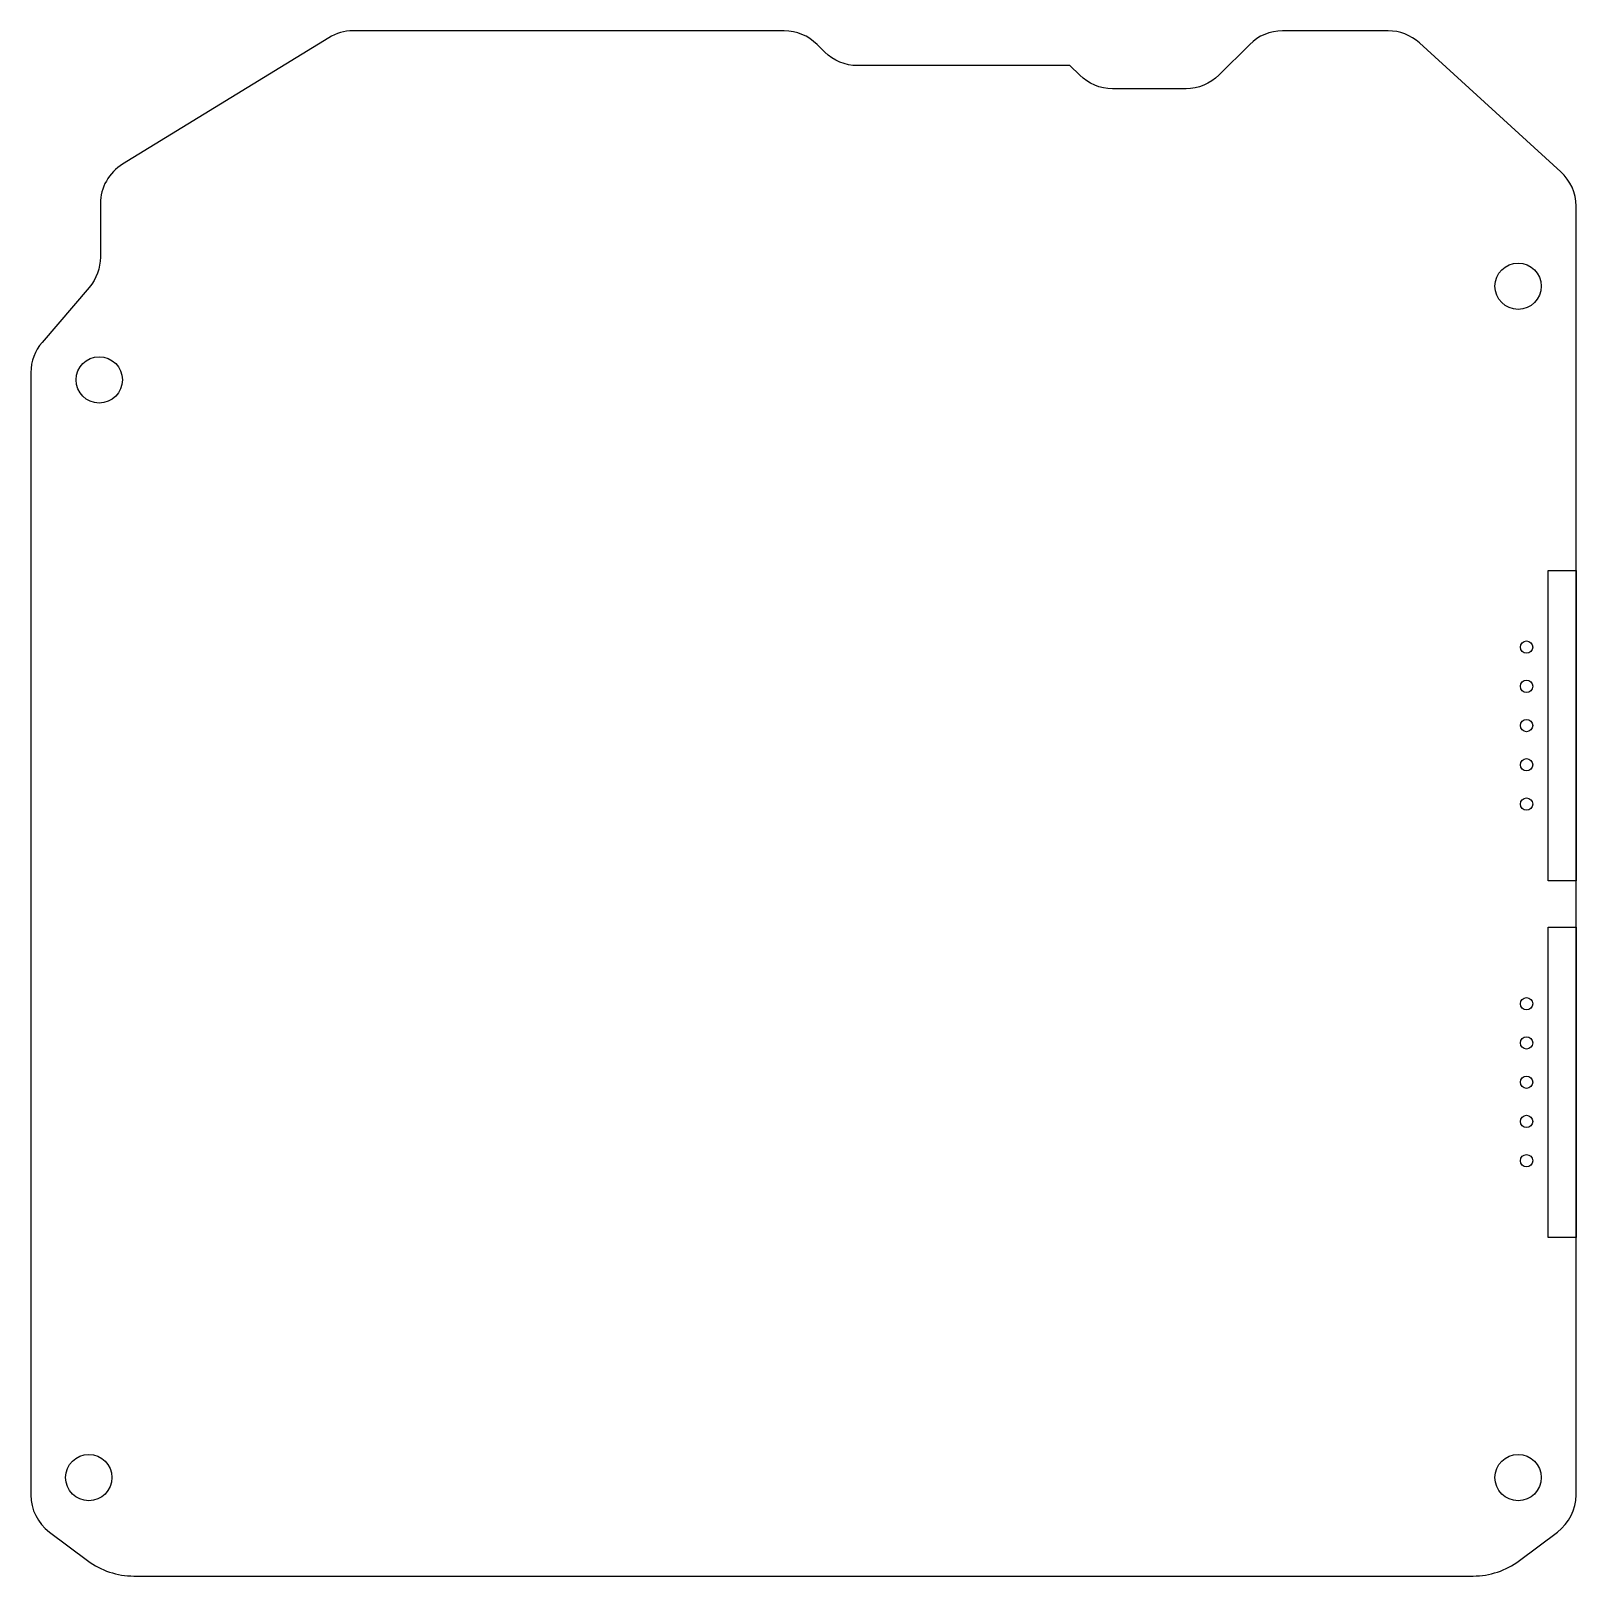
# Model space of a CAD drawing. Header units: millimetres. Extents: x 63 to 163, y 16 to 116.
import ezdxf

# ---------------------------------------------------------------- set-up
doc = ezdxf.new("R2010")
doc.units = ezdxf.units.MM
doc.header["$MEASUREMENT"] = 0
for name, color, linetype in [('1M_15T v1_Sketch2', 80, 'Continuous'), ('BoarderOutline', 6, 'Continuous'), ('Breadboard', 1, 'Continuous')]:
    doc.layers.add(name, color=color, linetype=linetype)

msp = doc.modelspace()

# ---------------------------------------------------------------- linework, layer by layer
at = {"layer": '1M_15T v1_Sketch2'}
for points in [[(160.9, 60.71), (160.9, 80.79), (162.7, 80.79), (162.7, 60.71)], [(160.9, 37.63), (160.9, 57.71), (162.7, 57.71), (162.7, 37.63)]]:
    msp.add_lwpolyline(points, close=True, dxfattribs=at)
at = {"layer": 'BoarderOutline'}
for points in [[(162.7, 80.7), (162.7, 95.7), (162.7, 104.37, 0.21122), (161.72, 106.59), (152.56, 114.93, 0.18666), (150.54, 115.71), (143.7, 115.71, 0.19891), (141.58, 114.83), (139.58, 112.84, -0.19891), (137.46, 111.96), (132.7, 111.96, -0.19891), (130.58, 112.84), (129.95, 113.46), (116.2, 113.46, -0.19891), (114.08, 114.34), (113.58, 114.83, 0.19891), (111.46, 115.71), (83.55, 115.71, 0.13834), (81.98, 115.26), (68.64, 107.08, 0.26093), (67.2, 104.53), (67.2, 101.07, -0.17903), (66.48, 99.11), (63.43, 95.55, 0.17903), (62.7, 93.6), (62.7, 20.96, 0.23607), (63.9, 18.56), (66.37, 16.71, 0.16228), (69.37, 15.71), (70.2, 15.71), (156.04, 15.71, 0.16228), (159.04, 16.71), (161.5, 18.56, 0.23607), (162.7, 20.96)], [(157.45, 99.18, -1), (160.45, 99.18, -1)], [(65.63, 93.12, -1), (68.63, 93.12, -1)], [(67.95, 22.08, -1), (64.95, 22.08, -1)], [(160.45, 22.08, -1), (157.45, 22.08, -1)]]:
    msp.add_lwpolyline(points, format="xyb", close=True, dxfattribs=at)
at = {"layer": 'Breadboard'}
for centre in [(159.5, 75.83), (159.5, 73.29), (159.5, 70.75), (159.5, 68.21), (159.5, 65.67), (159.5, 52.75), (159.5, 50.21), (159.5, 47.67), (159.5, 45.13), (159.5, 42.59)]:
    msp.add_circle(centre, 0.4, dxfattribs=at)

doc.saveas('drawing.dxf')
